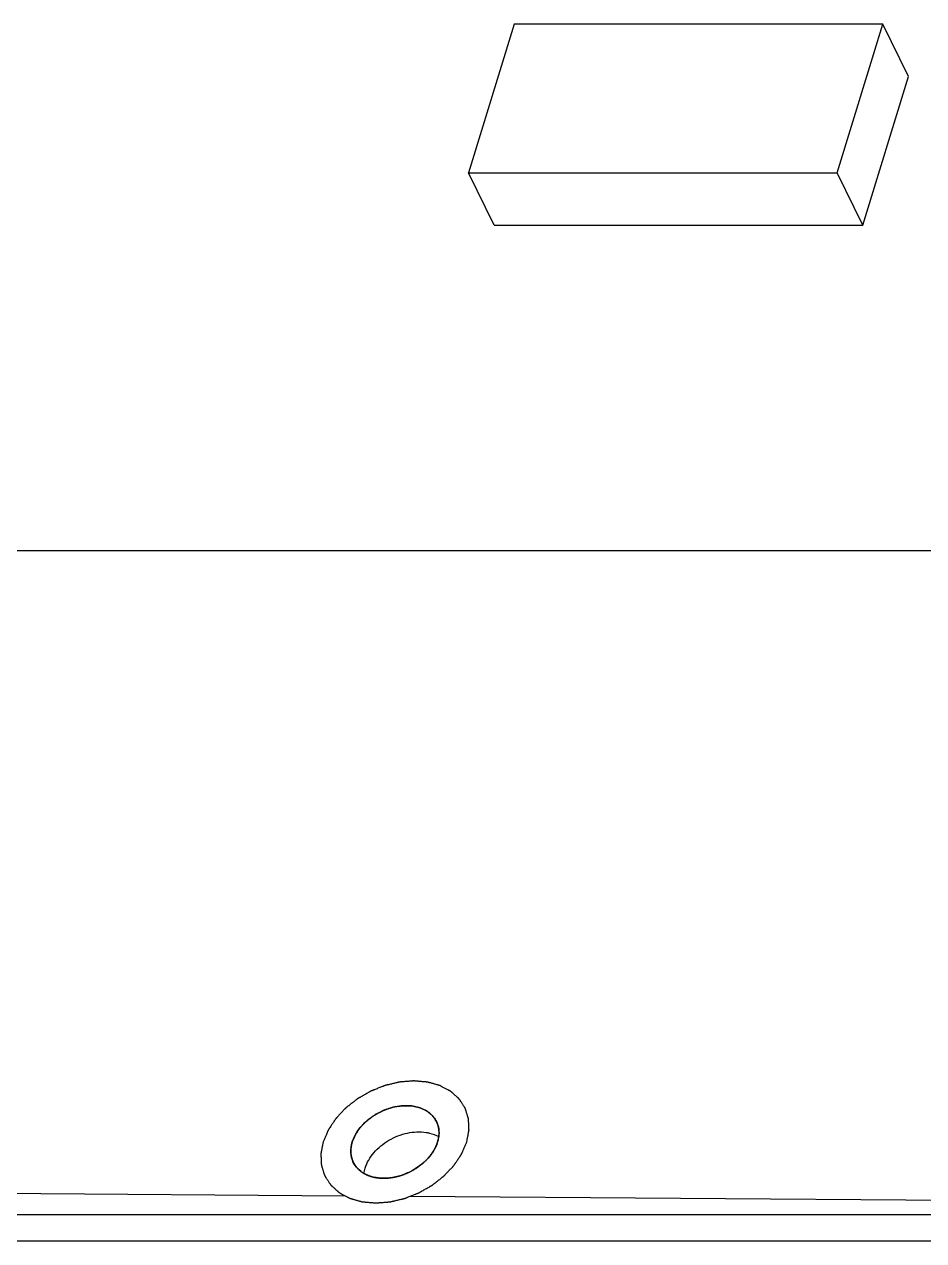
# Model space of a CAD drawing. Header units: millimetres. Extents: x 0 to 420, y 0 to 297.
# Drawn here: x 75.35 to 96.69, y 193.1 to 221.99 of the extents above; entities that cross this region are included whole.
import ezdxf

# ---------------------------------------------------------------- set-up
doc = ezdxf.new("R2010")
doc.units = ezdxf.units.MM
doc.header["$LTSCALE"] = 23.1
doc.layers.get('0').update_dxf_attribs({"linetype": 'CONTINUOUS'})

msp = doc.modelspace()

# ---------------------------------------------------------------- linework, layer by layer
at = {"color": 7, "linetype": 'CONTINUOUS'}
for p, q in [((86.976, 221.992), (85.887, 218.467)), ((95.726, 221.992), (86.976, 221.992)), ((94.637, 218.467), (95.726, 221.992)), ((96.336, 220.749), (95.726, 221.992)), ((95.247, 217.224), (96.336, 220.749)), ((86.497, 217.224), (85.887, 218.467)), ((85.887, 218.467), (94.637, 218.467)), ((95.247, 217.224), (94.637, 218.467)), ((86.497, 217.224), (95.247, 217.224)), ((54.18, 193.724), (113.04, 193.724)), ((59.01, 193.102), (82.11, 193.102)), ((85.721, 193.102), (108.821, 193.102))]:
    msp.add_line(p, q, dxfattribs=at)
at = {"color": 4, "linetype": 'CONTINUOUS'}
for p, q in [((109.206, 209.489), (67.758, 209.489)), ((82.96, 194.161), (65.364, 194.291)), ((102.123, 194.02), (84.501, 194.15)), ((82.11, 193.102), (85.721, 193.102))]:
    msp.add_line(p, q, dxfattribs=at)
for points, knots in [([(85.847, 195.447), (85.851, 195.471), (85.858, 195.506), (85.867, 195.553), (85.874, 195.588), (85.881, 195.623), (85.886, 195.653), (85.891, 195.676), (85.894, 195.691), (85.896, 195.702), (85.898, 195.711), (85.899, 195.719), (85.9, 195.724), (85.901, 195.727), (85.901, 195.729), (85.901, 195.731), (85.901, 195.734), (85.901, 195.739), (85.9, 195.746), (85.9, 195.754), (85.9, 195.766), (85.899, 195.78), (85.898, 195.802), (85.897, 195.83), (85.895, 195.864), (85.893, 195.898), (85.892, 195.926), (85.891, 195.949), (85.89, 195.963), (85.89, 195.974), (85.89, 195.983), (85.889, 195.99), (85.889, 195.995), (85.889, 195.997), (85.889, 196), (85.888, 196.002), (85.887, 196.004), (85.886, 196.009), (85.884, 196.015), (85.881, 196.023), (85.878, 196.033), (85.874, 196.046), (85.867, 196.067), (85.859, 196.093), (85.849, 196.124), (85.839, 196.156), (85.831, 196.182), (85.825, 196.203), (85.82, 196.216), (85.817, 196.226), (85.815, 196.234), (85.813, 196.24), (85.811, 196.245), (85.81, 196.247), (85.81, 196.249), (85.809, 196.251), (85.807, 196.253), (85.804, 196.257), (85.801, 196.263), (85.796, 196.27), (85.79, 196.279), (85.782, 196.291), (85.77, 196.31), (85.755, 196.333), (85.737, 196.361), (85.719, 196.389), (85.704, 196.412), (85.692, 196.43), (85.684, 196.442), (85.678, 196.451), (85.673, 196.458), (85.67, 196.464), (85.667, 196.468), (85.665, 196.47), (85.664, 196.472), (85.663, 196.473), (85.661, 196.475), (85.657, 196.479), (85.652, 196.483), (85.645, 196.489), (85.637, 196.496), (85.626, 196.506), (85.61, 196.521), (85.589, 196.539), (85.563, 196.562), (85.538, 196.584), (85.517, 196.603), (85.501, 196.618), (85.49, 196.627), (85.482, 196.635), (85.475, 196.64), (85.47, 196.645), (85.466, 196.648), (85.464, 196.65), (85.463, 196.652), (85.461, 196.653), (85.458, 196.654), (85.454, 196.656), (85.447, 196.66), (85.439, 196.664), (85.429, 196.67), (85.416, 196.677), (85.395, 196.688), (85.368, 196.702), (85.337, 196.718), (85.305, 196.735), (85.279, 196.749), (85.258, 196.76), (85.245, 196.767), (85.235, 196.773), (85.227, 196.777), (85.22, 196.78), (85.216, 196.783), (85.213, 196.784), (85.211, 196.785), (85.209, 196.786), (85.206, 196.787), (85.2, 196.788), (85.193, 196.79), (85.184, 196.793), (85.171, 196.796), (85.156, 196.801), (85.132, 196.808), (85.101, 196.816), (85.065, 196.827), (85.028, 196.837), (84.998, 196.846), (84.973, 196.852), (84.958, 196.857), (84.946, 196.86), (84.937, 196.863), (84.929, 196.865), (84.924, 196.866), (84.921, 196.867), (84.919, 196.868), (84.916, 196.868), (84.913, 196.868), (84.907, 196.869), (84.898, 196.87), (84.888, 196.871), (84.874, 196.872), (84.857, 196.873), (84.83, 196.876), (84.795, 196.879), (84.755, 196.882), (84.714, 196.886), (84.679, 196.889), (84.652, 196.891), (84.635, 196.893), (84.621, 196.894), (84.611, 196.895), (84.602, 196.895), (84.597, 196.896), (84.593, 196.896), (84.591, 196.897), (84.588, 196.896), (84.584, 196.896), (84.578, 196.896), (84.569, 196.895), (84.559, 196.894), (84.545, 196.893), (84.527, 196.891), (84.499, 196.889), (84.463, 196.886), (84.421, 196.883), (84.378, 196.879), (84.343, 196.876), (84.315, 196.874), (84.297, 196.873), (84.283, 196.872), (84.272, 196.871), (84.263, 196.87), (84.257, 196.869), (84.254, 196.869), (84.251, 196.869), (84.248, 196.868), (84.245, 196.867), (84.238, 196.866), (84.23, 196.864), (84.219, 196.861), (84.204, 196.858), (84.187, 196.854), (84.158, 196.847), (84.122, 196.838), (84.079, 196.828), (84.036, 196.818), (84, 196.809), (83.972, 196.803), (83.954, 196.798), (83.94, 196.795), (83.929, 196.792), (83.92, 196.79), (83.914, 196.789), (83.91, 196.788), (83.907, 196.787), (83.905, 196.786), (83.901, 196.785), (83.895, 196.782), (83.886, 196.779), (83.876, 196.775), (83.862, 196.769), (83.845, 196.762), (83.817, 196.751), (83.782, 196.737), (83.74, 196.721), (83.698, 196.704), (83.663, 196.69), (83.635, 196.679), (83.618, 196.672), (83.604, 196.667), (83.594, 196.663), (83.585, 196.659), (83.579, 196.657), (83.575, 196.655), (83.573, 196.655), (83.57, 196.653), (83.567, 196.651), (83.561, 196.648), (83.553, 196.643), (83.543, 196.637), (83.53, 196.63), (83.513, 196.62), (83.487, 196.605), (83.453, 196.586), (83.414, 196.563), (83.374, 196.54), (83.341, 196.521), (83.314, 196.506), (83.298, 196.497), (83.284, 196.489), (83.274, 196.483), (83.266, 196.479), (83.26, 196.475), (83.257, 196.473), (83.254, 196.472), (83.252, 196.47), (83.249, 196.468), (83.244, 196.464), (83.237, 196.458), (83.228, 196.452), (83.217, 196.442), (83.202, 196.431), (83.179, 196.413), (83.15, 196.39), (83.115, 196.363), (83.08, 196.335), (83.051, 196.313), (83.028, 196.295), (83.014, 196.283), (83.002, 196.274), (82.993, 196.267), (82.986, 196.261), (82.981, 196.258), (82.978, 196.255), (82.976, 196.254), (82.974, 196.252), (82.972, 196.249), (82.967, 196.244), (82.961, 196.238), (82.954, 196.23), (82.944, 196.22), (82.932, 196.207), (82.912, 196.186), (82.888, 196.16), (82.859, 196.129), (82.829, 196.098), (82.805, 196.072), (82.786, 196.051), (82.773, 196.038), (82.764, 196.028), (82.756, 196.02), (82.75, 196.013), (82.746, 196.009), (82.744, 196.006), (82.742, 196.004), (82.74, 196.002), (82.738, 195.999), (82.735, 195.994), (82.73, 195.987), (82.725, 195.979), (82.717, 195.968), (82.708, 195.954), (82.693, 195.931), (82.674, 195.903), (82.651, 195.869), (82.629, 195.835), (82.61, 195.807), (82.595, 195.785), (82.585, 195.77), (82.578, 195.759), (82.572, 195.751), (82.567, 195.744), (82.564, 195.739), (82.562, 195.736), (82.561, 195.734), (82.56, 195.732), (82.559, 195.729), (82.556, 195.723), (82.553, 195.716), (82.549, 195.707), (82.544, 195.695), (82.538, 195.68), (82.528, 195.656), (82.515, 195.626), (82.5, 195.591), (82.485, 195.555), (82.464, 195.507), (82.449, 195.471), (82.439, 195.447)], [0, 0, 0, 0, 0.015625, 0.023438, 0.03125, 0.039062, 0.046875, 0.050781, 0.054688, 0.056641, 0.058594, 0.060547, 0.061523, 0.062012, 0.0625, 0.062988, 0.063477, 0.064453, 0.066406, 0.068359, 0.070312, 0.074219, 0.078125, 0.085938, 0.09375, 0.101562, 0.109375, 0.113281, 0.117188, 0.119141, 0.121094, 0.123047, 0.124023, 0.124512, 0.125, 0.125488, 0.125977, 0.126953, 0.128906, 0.130859, 0.132812, 0.136719, 0.140625, 0.148438, 0.15625, 0.164062, 0.171875, 0.175781, 0.179688, 0.181641, 0.183594, 0.185547, 0.186523, 0.187012, 0.1875, 0.187988, 0.188477, 0.189453, 0.191406, 0.193359, 0.195312, 0.199219, 0.203125, 0.210938, 0.21875, 0.226562, 0.234375, 0.238281, 0.242188, 0.244141, 0.246094, 0.248047, 0.249023, 0.249512, 0.25, 0.250488, 0.250977, 0.251953, 0.253906, 0.255859, 0.257812, 0.261719, 0.265625, 0.273438, 0.28125, 0.289062, 0.296875, 0.300781, 0.304688, 0.306641, 0.308594, 0.310547, 0.311523, 0.312012, 0.3125, 0.312988, 0.313477, 0.314453, 0.316406, 0.318359, 0.320312, 0.324219, 0.328125, 0.335938, 0.34375, 0.351562, 0.359375, 0.363281, 0.367188, 0.369141, 0.371094, 0.373047, 0.374023, 0.374512, 0.375, 0.375488, 0.375977, 0.376953, 0.378906, 0.380859, 0.382812, 0.386719, 0.390625, 0.398438, 0.40625, 0.414062, 0.421875, 0.425781, 0.429688, 0.431641, 0.433594, 0.435547, 0.436523, 0.437012, 0.4375, 0.437988, 0.438477, 0.439453, 0.441406, 0.443359, 0.445312, 0.449219, 0.453125, 0.460938, 0.46875, 0.476562, 0.484375, 0.488281, 0.492188, 0.494141, 0.496094, 0.498047, 0.499023, 0.499512, 0.5, 0.500488, 0.500977, 0.501953, 0.503906, 0.505859, 0.507812, 0.511719, 0.515625, 0.523438, 0.53125, 0.539062, 0.546875, 0.550781, 0.554688, 0.556641, 0.558594, 0.560547, 0.561523, 0.562012, 0.5625, 0.562988, 0.563477, 0.564453, 0.566406, 0.568359, 0.570312, 0.574219, 0.578125, 0.585938, 0.59375, 0.601562, 0.609375, 0.613281, 0.617188, 0.619141, 0.621094, 0.623047, 0.624023, 0.624512, 0.625, 0.625488, 0.625977, 0.626953, 0.628906, 0.630859, 0.632812, 0.636719, 0.640625, 0.648438, 0.65625, 0.664062, 0.671875, 0.675781, 0.679688, 0.681641, 0.683594, 0.685547, 0.686523, 0.687012, 0.6875, 0.687988, 0.688477, 0.689453, 0.691406, 0.693359, 0.695312, 0.699219, 0.703125, 0.710938, 0.71875, 0.726562, 0.734375, 0.738281, 0.742188, 0.744141, 0.746094, 0.748047, 0.749023, 0.749512, 0.75, 0.750488, 0.750977, 0.751953, 0.753906, 0.755859, 0.757812, 0.761719, 0.765625, 0.773438, 0.78125, 0.789062, 0.796875, 0.800781, 0.804688, 0.806641, 0.808594, 0.810547, 0.811523, 0.812012, 0.8125, 0.812988, 0.813477, 0.814453, 0.816406, 0.818359, 0.820312, 0.824219, 0.828125, 0.835938, 0.84375, 0.851562, 0.859375, 0.863281, 0.867188, 0.869141, 0.871094, 0.873047, 0.874023, 0.874512, 0.875, 0.875488, 0.875977, 0.876953, 0.878906, 0.880859, 0.882812, 0.886719, 0.890625, 0.898438, 0.90625, 0.914062, 0.921875, 0.925781, 0.929688, 0.931641, 0.933594, 0.935547, 0.936523, 0.937012, 0.9375, 0.937988, 0.938477, 0.939453, 0.941406, 0.943359, 0.945312, 0.949219, 0.953125, 0.960938, 0.96875, 0.976562, 0.984375, 1, 1, 1, 1]), ([(85.131, 195.929), (85.12, 195.947), (85.102, 195.972), (85.082, 196.003), (85.07, 196.02), (85.061, 196.033), (85.054, 196.044), (85.048, 196.052), (85.045, 196.058), (85.042, 196.062), (85.04, 196.065), (85.038, 196.067), (85.037, 196.068), (85.035, 196.069), (85.032, 196.072), (85.027, 196.076), (85.021, 196.081), (85.015, 196.087), (85.006, 196.094), (84.991, 196.106), (84.97, 196.124), (84.949, 196.141), (84.934, 196.153), (84.926, 196.16), (84.92, 196.166), (84.913, 196.171), (84.909, 196.175), (84.905, 196.178), (84.904, 196.179), (84.902, 196.18), (84.899, 196.181), (84.896, 196.183), (84.891, 196.185), (84.884, 196.188), (84.874, 196.193), (84.86, 196.2), (84.845, 196.207), (84.829, 196.214), (84.813, 196.222), (84.797, 196.229), (84.781, 196.237), (84.768, 196.243), (84.757, 196.248), (84.749, 196.252), (84.743, 196.255), (84.738, 196.257), (84.735, 196.258), (84.733, 196.259), (84.731, 196.26), (84.728, 196.26), (84.723, 196.261), (84.715, 196.263), (84.706, 196.265), (84.693, 196.268), (84.678, 196.271), (84.66, 196.275), (84.641, 196.279), (84.623, 196.283), (84.605, 196.287), (84.586, 196.291), (84.571, 196.295), (84.559, 196.297), (84.551, 196.299), (84.545, 196.3), (84.541, 196.301), (84.538, 196.302), (84.535, 196.302), (84.529, 196.302), (84.52, 196.302), (84.507, 196.302), (84.49, 196.303), (84.464, 196.303), (84.43, 196.304), (84.397, 196.305), (84.37, 196.305), (84.353, 196.305), (84.34, 196.306), (84.331, 196.306), (84.326, 196.306), (84.322, 196.306), (84.319, 196.305), (84.315, 196.305), (84.308, 196.304), (84.299, 196.302), (84.286, 196.3), (84.268, 196.298), (84.248, 196.294), (84.228, 196.291), (84.207, 196.288), (84.187, 196.285), (84.166, 196.282), (84.149, 196.279), (84.135, 196.277), (84.125, 196.275), (84.117, 196.274), (84.111, 196.273), (84.107, 196.273), (84.105, 196.272), (84.102, 196.271), (84.099, 196.27), (84.093, 196.268), (84.084, 196.266), (84.074, 196.262), (84.06, 196.258), (84.043, 196.252), (84.022, 196.245), (84.001, 196.239), (83.981, 196.232), (83.96, 196.225), (83.939, 196.219), (83.922, 196.213), (83.908, 196.209), (83.9, 196.206), (83.893, 196.204), (83.889, 196.202), (83.885, 196.201), (83.882, 196.2), (83.876, 196.197), (83.868, 196.193), (83.855, 196.186), (83.839, 196.178), (83.813, 196.165), (83.78, 196.148), (83.747, 196.132), (83.721, 196.119), (83.705, 196.11), (83.692, 196.104), (83.684, 196.1), (83.678, 196.097), (83.675, 196.095), (83.672, 196.093), (83.668, 196.09), (83.662, 196.086), (83.655, 196.081), (83.643, 196.072), (83.629, 196.062), (83.611, 196.049), (83.593, 196.037), (83.576, 196.024), (83.558, 196.011), (83.541, 195.999), (83.526, 195.988), (83.514, 195.98), (83.506, 195.974), (83.498, 195.968), (83.493, 195.965), (83.49, 195.963), (83.488, 195.961), (83.486, 195.959), (83.484, 195.957), (83.479, 195.952), (83.473, 195.946), (83.466, 195.939), (83.456, 195.929), (83.444, 195.917), (83.429, 195.902), (83.414, 195.887), (83.399, 195.872), (83.384, 195.857), (83.369, 195.843), (83.357, 195.83), (83.347, 195.82), (83.341, 195.814), (83.336, 195.809), (83.333, 195.806), (83.33, 195.804), (83.328, 195.801), (83.325, 195.796), (83.32, 195.79), (83.313, 195.779), (83.303, 195.765), (83.288, 195.743), (83.269, 195.716), (83.25, 195.689), (83.235, 195.667), (83.226, 195.654), (83.218, 195.643), (83.213, 195.636), (83.21, 195.631), (83.208, 195.629), (83.207, 195.626), (83.206, 195.622), (83.203, 195.617), (83.2, 195.609), (83.195, 195.598), (83.189, 195.584), (83.181, 195.567), (83.172, 195.544), (83.154, 195.504), (83.139, 195.47), (83.13, 195.447)], [0, 0, 0, 0, 0.03125, 0.046875, 0.054688, 0.0625, 0.070312, 0.074219, 0.078125, 0.080078, 0.082031, 0.083008, 0.083984, 0.084961, 0.085938, 0.089844, 0.09375, 0.097656, 0.101562, 0.109375, 0.125, 0.140625, 0.148438, 0.152344, 0.15625, 0.160156, 0.164062, 0.165039, 0.166016, 0.166992, 0.167969, 0.169922, 0.171875, 0.175781, 0.179688, 0.1875, 0.195312, 0.203125, 0.210938, 0.21875, 0.226562, 0.234375, 0.238281, 0.242188, 0.246094, 0.248047, 0.249023, 0.25, 0.250977, 0.251953, 0.253906, 0.257812, 0.261719, 0.265625, 0.273438, 0.28125, 0.289062, 0.296875, 0.304688, 0.3125, 0.320312, 0.324219, 0.328125, 0.330078, 0.332031, 0.333008, 0.333984, 0.335938, 0.339844, 0.34375, 0.351562, 0.359375, 0.375, 0.390625, 0.398438, 0.40625, 0.410156, 0.414062, 0.416016, 0.416992, 0.417969, 0.419922, 0.421875, 0.425781, 0.429688, 0.4375, 0.445312, 0.453125, 0.460938, 0.46875, 0.476562, 0.484375, 0.488281, 0.492188, 0.496094, 0.498047, 0.499023, 0.5, 0.500977, 0.501953, 0.503906, 0.507812, 0.511719, 0.515625, 0.523438, 0.53125, 0.539062, 0.546875, 0.554688, 0.5625, 0.570312, 0.574219, 0.578125, 0.580078, 0.582031, 0.583008, 0.583984, 0.585938, 0.589844, 0.59375, 0.601562, 0.609375, 0.625, 0.640625, 0.648438, 0.65625, 0.660156, 0.664062, 0.666016, 0.666992, 0.667969, 0.669922, 0.671875, 0.675781, 0.679688, 0.6875, 0.695312, 0.703125, 0.710938, 0.71875, 0.726562, 0.734375, 0.738281, 0.742188, 0.746094, 0.748047, 0.749023, 0.75, 0.750977, 0.751953, 0.753906, 0.757812, 0.761719, 0.765625, 0.773438, 0.78125, 0.789062, 0.796875, 0.804688, 0.8125, 0.820312, 0.824219, 0.828125, 0.830078, 0.832031, 0.833008, 0.833984, 0.835938, 0.839844, 0.84375, 0.851562, 0.859375, 0.875, 0.890625, 0.898438, 0.90625, 0.910156, 0.914062, 0.916016, 0.916992, 0.917969, 0.919922, 0.921875, 0.925781, 0.929688, 0.9375, 0.945312, 0.953125, 0.96875, 1, 1, 1, 1]), ([(85.186, 195.744), (85.185, 195.748), (85.184, 195.756), (85.182, 195.765), (85.181, 195.772), (85.181, 195.776), (85.18, 195.78), (85.179, 195.785), (85.178, 195.791), (85.176, 195.798), (85.175, 195.803), (85.175, 195.807), (85.174, 195.811), (85.172, 195.817), (85.17, 195.825), (85.168, 195.832), (85.167, 195.838), (85.165, 195.844), (85.162, 195.852), (85.16, 195.86), (85.157, 195.867), (85.156, 195.87), (85.155, 195.874), (85.153, 195.878), (85.151, 195.884), (85.149, 195.889), (85.147, 195.894), (85.146, 195.897), (85.144, 195.901), (85.141, 195.908), (85.137, 195.918), (85.133, 195.925), (85.131, 195.929)], [0, 0, 0, 0, 0.0625, 0.125, 0.15625, 0.171875, 0.1875, 0.21875, 0.25, 0.28125, 0.3125, 0.328125, 0.34375, 0.375, 0.4375, 0.46875, 0.5, 0.53125, 0.5625, 0.625, 0.65625, 0.671875, 0.6875, 0.71875, 0.75, 0.78125, 0.8125, 0.828125, 0.84375, 0.875, 0.9375, 1, 1, 1, 1]), ([(85.184, 195.573), (85.185, 195.582), (85.187, 195.595), (85.188, 195.61), (85.189, 195.619), (85.189, 195.624), (85.189, 195.627)], [0, 0, 0, 0, 0.5, 0.75, 0.875, 1, 1, 1, 1]), ([(85.189, 195.627), (85.189, 195.629), (85.189, 195.633), (85.19, 195.639), (85.19, 195.643), (85.19, 195.648), (85.19, 195.654), (85.19, 195.662), (85.19, 195.67), (85.19, 195.677), (85.19, 195.685), (85.19, 195.692), (85.189, 195.699), (85.189, 195.704), (85.189, 195.707), (85.189, 195.71), (85.188, 195.714), (85.188, 195.717), (85.188, 195.72), (85.188, 195.722), (85.188, 195.724), (85.187, 195.729), (85.186, 195.736), (85.186, 195.741), (85.186, 195.744)], [0, 0, 0, 0, 0.0625, 0.125, 0.15625, 0.1875, 0.25, 0.3125, 0.375, 0.4375, 0.5, 0.5625, 0.625, 0.65625, 0.6875, 0.71875, 0.75, 0.78125, 0.8125, 0.828125, 0.84375, 0.875, 0.9375, 1, 1, 1, 1]), ([(82.439, 195.447), (82.434, 195.424), (82.427, 195.389), (82.418, 195.342), (82.411, 195.307), (82.405, 195.271), (82.399, 195.242), (82.394, 195.219), (82.392, 195.204), (82.389, 195.192), (82.388, 195.183), (82.386, 195.176), (82.385, 195.171), (82.385, 195.168), (82.384, 195.166), (82.384, 195.164), (82.384, 195.161), (82.385, 195.156), (82.385, 195.149), (82.385, 195.141), (82.386, 195.129), (82.387, 195.115), (82.388, 195.093), (82.389, 195.064), (82.39, 195.031), (82.392, 194.997), (82.393, 194.968), (82.394, 194.946), (82.395, 194.932), (82.395, 194.921), (82.396, 194.912), (82.396, 194.905), (82.396, 194.9), (82.397, 194.897), (82.397, 194.895), (82.397, 194.893), (82.398, 194.891), (82.4, 194.886), (82.402, 194.88), (82.404, 194.872), (82.407, 194.861), (82.411, 194.848), (82.418, 194.828), (82.426, 194.802), (82.436, 194.77), (82.446, 194.739), (82.454, 194.713), (82.461, 194.692), (82.465, 194.679), (82.468, 194.669), (82.471, 194.661), (82.473, 194.655), (82.474, 194.65), (82.475, 194.647), (82.475, 194.645), (82.477, 194.644), (82.478, 194.641), (82.481, 194.637), (82.485, 194.632), (82.489, 194.625), (82.495, 194.615), (82.503, 194.604), (82.515, 194.585), (82.53, 194.562), (82.548, 194.534), (82.567, 194.506), (82.582, 194.483), (82.594, 194.464), (82.601, 194.453), (82.608, 194.444), (82.612, 194.437), (82.616, 194.431), (82.618, 194.427), (82.62, 194.424), (82.621, 194.423), (82.623, 194.421), (82.625, 194.419), (82.629, 194.416), (82.634, 194.411), (82.64, 194.406), (82.648, 194.398), (82.659, 194.389), (82.676, 194.374), (82.697, 194.355), (82.722, 194.333), (82.747, 194.31), (82.768, 194.292), (82.785, 194.277), (82.795, 194.267), (82.804, 194.26), (82.81, 194.254), (82.815, 194.25), (82.819, 194.246), (82.821, 194.245), (82.823, 194.243), (82.825, 194.242), (82.827, 194.241), (82.832, 194.238), (82.838, 194.235), (82.846, 194.231), (82.857, 194.225), (82.87, 194.218), (82.891, 194.207), (82.917, 194.193), (82.949, 194.176), (82.98, 194.16), (83.006, 194.146), (83.027, 194.135), (83.04, 194.128), (83.051, 194.122), (83.059, 194.118), (83.065, 194.114), (83.07, 194.112), (83.072, 194.111), (83.074, 194.109), (83.077, 194.109), (83.08, 194.108), (83.085, 194.106), (83.093, 194.104), (83.102, 194.102), (83.114, 194.098), (83.129, 194.094), (83.154, 194.087), (83.184, 194.078), (83.221, 194.068), (83.257, 194.058), (83.288, 194.049), (83.312, 194.042), (83.327, 194.038), (83.339, 194.035), (83.349, 194.032), (83.356, 194.03), (83.362, 194.028), (83.365, 194.027), (83.367, 194.027), (83.369, 194.027), (83.373, 194.026), (83.379, 194.026), (83.387, 194.025), (83.398, 194.024), (83.411, 194.023), (83.428, 194.021), (83.456, 194.019), (83.49, 194.016), (83.531, 194.013), (83.572, 194.009), (83.606, 194.006), (83.633, 194.004), (83.65, 194.002), (83.664, 194.001), (83.674, 194), (83.683, 193.999), (83.689, 193.999), (83.692, 193.998), (83.695, 193.998), (83.698, 193.998), (83.701, 193.999), (83.707, 193.999), (83.716, 194), (83.727, 194.001), (83.741, 194.002), (83.759, 194.003), (83.787, 194.006), (83.822, 194.009), (83.865, 194.012), (83.907, 194.015), (83.942, 194.018), (83.971, 194.021), (83.988, 194.022), (84.003, 194.023), (84.013, 194.024), (84.022, 194.025), (84.028, 194.025), (84.032, 194.026), (84.034, 194.026), (84.037, 194.026), (84.041, 194.027), (84.047, 194.029), (84.056, 194.031), (84.067, 194.033), (84.081, 194.037), (84.099, 194.041), (84.127, 194.048), (84.163, 194.056), (84.206, 194.067), (84.249, 194.077), (84.285, 194.085), (84.314, 194.092), (84.331, 194.096), (84.346, 194.1), (84.357, 194.102), (84.365, 194.105), (84.372, 194.106), (84.375, 194.107), (84.378, 194.107), (84.381, 194.109), (84.384, 194.11), (84.39, 194.112), (84.399, 194.116), (84.409, 194.12), (84.423, 194.126), (84.441, 194.132), (84.469, 194.144), (84.503, 194.157), (84.545, 194.174), (84.587, 194.191), (84.622, 194.204), (84.65, 194.215), (84.667, 194.222), (84.681, 194.228), (84.692, 194.232), (84.7, 194.236), (84.707, 194.238), (84.71, 194.239), (84.713, 194.24), (84.715, 194.242), (84.718, 194.244), (84.724, 194.247), (84.733, 194.252), (84.742, 194.257), (84.756, 194.265), (84.772, 194.275), (84.799, 194.29), (84.832, 194.309), (84.872, 194.332), (84.912, 194.354), (84.945, 194.373), (84.971, 194.388), (84.988, 194.398), (85.001, 194.406), (85.011, 194.411), (85.019, 194.416), (85.025, 194.419), (85.028, 194.421), (85.031, 194.423), (85.033, 194.424), (85.036, 194.427), (85.041, 194.431), (85.048, 194.436), (85.057, 194.443), (85.069, 194.452), (85.083, 194.464), (85.106, 194.482), (85.135, 194.505), (85.17, 194.532), (85.205, 194.559), (85.234, 194.582), (85.257, 194.6), (85.272, 194.612), (85.283, 194.621), (85.292, 194.628), (85.299, 194.633), (85.304, 194.637), (85.307, 194.64), (85.31, 194.641), (85.311, 194.643), (85.314, 194.646), (85.318, 194.65), (85.324, 194.657), (85.331, 194.665), (85.341, 194.675), (85.353, 194.688), (85.373, 194.709), (85.397, 194.735), (85.427, 194.766), (85.456, 194.797), (85.48, 194.823), (85.5, 194.844), (85.512, 194.857), (85.522, 194.867), (85.529, 194.875), (85.535, 194.881), (85.539, 194.886), (85.542, 194.889), (85.544, 194.89), (85.545, 194.893), (85.547, 194.895), (85.55, 194.9), (85.555, 194.907), (85.561, 194.916), (85.568, 194.927), (85.578, 194.941), (85.593, 194.964), (85.612, 194.992), (85.634, 195.026), (85.657, 195.06), (85.676, 195.088), (85.691, 195.11), (85.7, 195.124), (85.708, 195.136), (85.713, 195.144), (85.718, 195.151), (85.721, 195.156), (85.723, 195.159), (85.725, 195.161), (85.725, 195.163), (85.727, 195.166), (85.729, 195.171), (85.732, 195.179), (85.736, 195.188), (85.741, 195.2), (85.747, 195.215), (85.758, 195.239), (85.77, 195.268), (85.786, 195.304), (85.801, 195.34), (85.821, 195.388), (85.836, 195.424), (85.847, 195.447)], [0, 0, 0, 0, 0.015625, 0.023438, 0.03125, 0.039062, 0.046875, 0.050781, 0.054688, 0.056641, 0.058594, 0.060547, 0.061523, 0.062012, 0.0625, 0.062988, 0.063477, 0.064453, 0.066406, 0.068359, 0.070312, 0.074219, 0.078125, 0.085938, 0.09375, 0.101562, 0.109375, 0.113281, 0.117188, 0.119141, 0.121094, 0.123047, 0.124023, 0.124512, 0.125, 0.125488, 0.125977, 0.126953, 0.128906, 0.130859, 0.132812, 0.136719, 0.140625, 0.148438, 0.15625, 0.164062, 0.171875, 0.175781, 0.179688, 0.181641, 0.183594, 0.185547, 0.186523, 0.187012, 0.1875, 0.187988, 0.188477, 0.189453, 0.191406, 0.193359, 0.195312, 0.199219, 0.203125, 0.210938, 0.21875, 0.226562, 0.234375, 0.238281, 0.242188, 0.244141, 0.246094, 0.248047, 0.249023, 0.249512, 0.25, 0.250488, 0.250977, 0.251953, 0.253906, 0.255859, 0.257812, 0.261719, 0.265625, 0.273438, 0.28125, 0.289062, 0.296875, 0.300781, 0.304688, 0.306641, 0.308594, 0.310547, 0.311523, 0.312012, 0.3125, 0.312988, 0.313477, 0.314453, 0.316406, 0.318359, 0.320312, 0.324219, 0.328125, 0.335938, 0.34375, 0.351562, 0.359375, 0.363281, 0.367188, 0.369141, 0.371094, 0.373047, 0.374023, 0.374512, 0.375, 0.375488, 0.375977, 0.376953, 0.378906, 0.380859, 0.382812, 0.386719, 0.390625, 0.398438, 0.40625, 0.414062, 0.421875, 0.425781, 0.429688, 0.431641, 0.433594, 0.435547, 0.436523, 0.437012, 0.4375, 0.437988, 0.438477, 0.439453, 0.441406, 0.443359, 0.445312, 0.449219, 0.453125, 0.460938, 0.46875, 0.476562, 0.484375, 0.488281, 0.492188, 0.494141, 0.496094, 0.498047, 0.499023, 0.499512, 0.5, 0.500488, 0.500977, 0.501953, 0.503906, 0.505859, 0.507812, 0.511719, 0.515625, 0.523438, 0.53125, 0.539062, 0.546875, 0.550781, 0.554688, 0.556641, 0.558594, 0.560547, 0.561523, 0.562012, 0.5625, 0.562988, 0.563477, 0.564453, 0.566406, 0.568359, 0.570312, 0.574219, 0.578125, 0.585938, 0.59375, 0.601562, 0.609375, 0.613281, 0.617188, 0.619141, 0.621094, 0.623047, 0.624023, 0.624512, 0.625, 0.625488, 0.625977, 0.626953, 0.628906, 0.630859, 0.632812, 0.636719, 0.640625, 0.648438, 0.65625, 0.664062, 0.671875, 0.675781, 0.679688, 0.681641, 0.683594, 0.685547, 0.686523, 0.687012, 0.6875, 0.687988, 0.688477, 0.689453, 0.691406, 0.693359, 0.695312, 0.699219, 0.703125, 0.710938, 0.71875, 0.726562, 0.734375, 0.738281, 0.742188, 0.744141, 0.746094, 0.748047, 0.749023, 0.749512, 0.75, 0.750488, 0.750977, 0.751953, 0.753906, 0.755859, 0.757812, 0.761719, 0.765625, 0.773438, 0.78125, 0.789062, 0.796875, 0.800781, 0.804688, 0.806641, 0.808594, 0.810547, 0.811523, 0.812012, 0.8125, 0.812988, 0.813477, 0.814453, 0.816406, 0.818359, 0.820312, 0.824219, 0.828125, 0.835938, 0.84375, 0.851562, 0.859375, 0.863281, 0.867188, 0.869141, 0.871094, 0.873047, 0.874023, 0.874512, 0.875, 0.875488, 0.875977, 0.876953, 0.878906, 0.880859, 0.882812, 0.886719, 0.890625, 0.898438, 0.90625, 0.914062, 0.921875, 0.925781, 0.929688, 0.931641, 0.933594, 0.935547, 0.936523, 0.937012, 0.9375, 0.937988, 0.938477, 0.939453, 0.941406, 0.943359, 0.945312, 0.949219, 0.953125, 0.960938, 0.96875, 0.976562, 0.984375, 1, 1, 1, 1]), ([(83.13, 195.447), (83.127, 195.44), (83.124, 195.429), (83.12, 195.414), (83.117, 195.402), (83.114, 195.391), (83.112, 195.38), (83.11, 195.369), (83.107, 195.357), (83.105, 195.346), (83.104, 195.335), (83.102, 195.324), (83.101, 195.313), (83.099, 195.301), (83.098, 195.287), (83.097, 195.276), (83.096, 195.268)], [0, 0, 0, 0, 0.125, 0.1875, 0.25, 0.3125, 0.375, 0.4375, 0.5, 0.5625, 0.625, 0.6875, 0.75, 0.8125, 0.875, 1, 1, 1, 1]), ([(85.005, 195.154), (85.009, 195.16), (85.017, 195.171), (85.027, 195.186), (85.034, 195.196), (85.038, 195.202), (85.042, 195.208), (85.046, 195.215), (85.052, 195.225), (85.058, 195.234), (85.063, 195.242), (85.067, 195.248), (85.07, 195.254), (85.076, 195.264), (85.082, 195.276), (85.088, 195.286), (85.091, 195.292), (85.094, 195.296), (85.096, 195.301), (85.099, 195.308), (85.104, 195.319), (85.11, 195.331), (85.116, 195.342), (85.119, 195.349), (85.121, 195.355), (85.124, 195.362), (85.128, 195.371), (85.132, 195.38), (85.135, 195.388), (85.137, 195.393), (85.14, 195.4), (85.143, 195.411), (85.149, 195.428), (85.154, 195.441), (85.156, 195.447)], [0, 0, 0, 0, 0.0625, 0.125, 0.15625, 0.171875, 0.1875, 0.21875, 0.25, 0.28125, 0.3125, 0.328125, 0.34375, 0.375, 0.4375, 0.46875, 0.484375, 0.5, 0.515625, 0.53125, 0.5625, 0.625, 0.65625, 0.671875, 0.6875, 0.71875, 0.75, 0.78125, 0.8125, 0.828125, 0.84375, 0.875, 0.9375, 1, 1, 1, 1]), ([(85.156, 195.447), (85.157, 195.45), (85.158, 195.454), (85.16, 195.46), (85.161, 195.464), (85.162, 195.468), (85.163, 195.472), (85.164, 195.477), (85.166, 195.484), (85.168, 195.492), (85.17, 195.5), (85.172, 195.507), (85.174, 195.515), (85.176, 195.526), (85.178, 195.536), (85.18, 195.545), (85.18, 195.551), (85.181, 195.557), (85.182, 195.564), (85.183, 195.57), (85.184, 195.573)], [0, 0, 0, 0, 0.0625, 0.125, 0.15625, 0.1875, 0.21875, 0.25, 0.3125, 0.375, 0.4375, 0.5, 0.5625, 0.625, 0.75, 0.8125, 0.84375, 0.875, 0.9375, 1, 1, 1, 1]), ([(83.096, 195.268), (83.096, 195.262), (83.096, 195.249), (83.096, 195.232), (83.095, 195.221), (83.095, 195.214), (83.096, 195.207), (83.096, 195.199), (83.097, 195.188), (83.098, 195.178), (83.098, 195.17), (83.098, 195.163), (83.099, 195.156), (83.101, 195.145), (83.103, 195.131), (83.105, 195.12), (83.106, 195.113), (83.106, 195.108), (83.108, 195.103), (83.109, 195.097), (83.112, 195.086), (83.115, 195.074), (83.117, 195.063), (83.119, 195.057), (83.121, 195.051), (83.124, 195.043), (83.127, 195.034), (83.13, 195.024), (83.132, 195.017), (83.134, 195.01), (83.137, 195.004), (83.142, 194.994), (83.148, 194.978), (83.154, 194.966), (83.156, 194.96)], [0, 0, 0, 0, 0.0625, 0.125, 0.15625, 0.171875, 0.1875, 0.21875, 0.25, 0.28125, 0.3125, 0.328125, 0.34375, 0.375, 0.4375, 0.46875, 0.484375, 0.5, 0.515625, 0.53125, 0.5625, 0.625, 0.65625, 0.671875, 0.6875, 0.71875, 0.75, 0.78125, 0.8125, 0.828125, 0.84375, 0.875, 0.9375, 1, 1, 1, 1]), ([(84.75, 194.895), (84.756, 194.9), (84.767, 194.909), (84.782, 194.921), (84.792, 194.929), (84.798, 194.934), (84.804, 194.939), (84.811, 194.946), (84.82, 194.954), (84.829, 194.962), (84.836, 194.968), (84.842, 194.973), (84.848, 194.979), (84.857, 194.988), (84.868, 194.998), (84.877, 195.007), (84.882, 195.012), (84.886, 195.016), (84.89, 195.02), (84.895, 195.026), (84.905, 195.035), (84.915, 195.047), (84.925, 195.056), (84.93, 195.062), (84.937, 195.071), (84.949, 195.084), (84.96, 195.097), (84.967, 195.106), (84.972, 195.111), (84.98, 195.122), (84.991, 195.137), (85, 195.148), (85.005, 195.154)], [0, 0, 0, 0, 0.0625, 0.125, 0.15625, 0.171875, 0.1875, 0.21875, 0.25, 0.28125, 0.3125, 0.328125, 0.34375, 0.375, 0.4375, 0.46875, 0.484375, 0.5, 0.515625, 0.53125, 0.5625, 0.625, 0.65625, 0.671875, 0.6875, 0.75, 0.8125, 0.828125, 0.84375, 0.875, 0.9375, 1, 1, 1, 1]), ([(83.156, 194.96), (83.157, 194.959), (83.158, 194.957), (83.16, 194.954), (83.161, 194.951), (83.163, 194.948), (83.165, 194.944), (83.167, 194.94), (83.17, 194.935), (83.172, 194.931), (83.174, 194.928), (83.175, 194.926), (83.176, 194.924), (83.177, 194.922), (83.179, 194.92), (83.18, 194.917), (83.182, 194.915), (83.184, 194.911), (83.187, 194.906), (83.191, 194.9), (83.194, 194.895), (83.196, 194.892)], [0, 0, 0, 0, 0.0625, 0.125, 0.15625, 0.1875, 0.25, 0.3125, 0.375, 0.4375, 0.46875, 0.5, 0.53125, 0.5625, 0.625, 0.65625, 0.6875, 0.75, 0.8125, 0.875, 1, 1, 1, 1]), ([(83.196, 194.892), (83.2, 194.888), (83.206, 194.879), (83.215, 194.867), (83.22, 194.86), (83.224, 194.855), (83.228, 194.851), (83.233, 194.845), (83.239, 194.838), (83.244, 194.831), (83.249, 194.826), (83.253, 194.821), (83.257, 194.817), (83.264, 194.81), (83.272, 194.802), (83.279, 194.795), (83.284, 194.791), (83.286, 194.788), (83.29, 194.785), (83.295, 194.781), (83.303, 194.774), (83.312, 194.766), (83.32, 194.759), (83.325, 194.755), (83.33, 194.752), (83.336, 194.748), (83.343, 194.743), (83.35, 194.737), (83.356, 194.733), (83.36, 194.73), (83.364, 194.727), (83.369, 194.724), (83.377, 194.719), (83.389, 194.711), (83.4, 194.705), (83.406, 194.701)], [0, 0, 0, 0, 0.0625, 0.125, 0.15625, 0.171875, 0.1875, 0.21875, 0.25, 0.28125, 0.3125, 0.328125, 0.34375, 0.375, 0.4375, 0.46875, 0.484375, 0.5, 0.515625, 0.53125, 0.5625, 0.625, 0.65625, 0.671875, 0.6875, 0.71875, 0.75, 0.78125, 0.8125, 0.828125, 0.84375, 0.859375, 0.875, 0.9375, 1, 1, 1, 1]), ([(84.419, 194.701), (84.426, 194.704), (84.44, 194.711), (84.457, 194.719), (84.469, 194.724), (84.476, 194.727), (84.484, 194.731), (84.493, 194.735), (84.507, 194.743), (84.522, 194.75), (84.537, 194.758), (84.551, 194.766), (84.565, 194.773), (84.579, 194.781), (84.59, 194.787), (84.6, 194.794), (84.614, 194.802), (84.628, 194.811), (84.64, 194.818), (84.647, 194.822), (84.653, 194.827), (84.661, 194.832), (84.671, 194.838), (84.68, 194.845), (84.688, 194.85), (84.694, 194.854), (84.697, 194.856), (84.7, 194.858), (84.704, 194.862), (84.714, 194.869), (84.73, 194.88), (84.743, 194.89), (84.75, 194.895)], [0, 0, 0, 0, 0.0625, 0.125, 0.15625, 0.171875, 0.1875, 0.21875, 0.25, 0.3125, 0.34375, 0.375, 0.4375, 0.46875, 0.5, 0.53125, 0.5625, 0.625, 0.65625, 0.671875, 0.6875, 0.71875, 0.75, 0.78125, 0.8125, 0.828125, 0.835938, 0.84375, 0.859375, 0.875, 0.9375, 1, 1, 1, 1]), ([(83.406, 194.701), (83.406, 194.701), (83.408, 194.699), (83.411, 194.698), (83.413, 194.697), (83.415, 194.696), (83.417, 194.695), (83.421, 194.693), (83.427, 194.689), (83.435, 194.685), (83.443, 194.681), (83.449, 194.678), (83.453, 194.676), (83.455, 194.675), (83.456, 194.674), (83.458, 194.674), (83.461, 194.672), (83.465, 194.67), (83.469, 194.669), (83.47, 194.668)], [0, 0, 0, 0, 0.0625, 0.125, 0.15625, 0.1875, 0.21875, 0.25, 0.375, 0.5, 0.625, 0.75, 0.78125, 0.8125, 0.828125, 0.84375, 0.875, 0.9375, 1, 1, 1, 1]), ([(83.47, 194.668), (83.475, 194.666), (83.483, 194.662), (83.494, 194.658), (83.501, 194.654), (83.506, 194.653), (83.511, 194.651), (83.517, 194.649), (83.526, 194.645), (83.536, 194.641), (83.545, 194.638), (83.555, 194.635), (83.565, 194.632), (83.575, 194.628), (83.582, 194.626), (83.59, 194.624), (83.6, 194.621), (83.611, 194.619), (83.619, 194.616), (83.625, 194.615), (83.629, 194.614), (83.635, 194.612), (83.643, 194.611), (83.65, 194.609), (83.656, 194.608), (83.66, 194.607), (83.662, 194.606), (83.665, 194.606), (83.669, 194.605), (83.677, 194.604), (83.69, 194.601), (83.701, 194.599), (83.707, 194.598)], [0, 0, 0, 0, 0.0625, 0.125, 0.15625, 0.171875, 0.1875, 0.21875, 0.25, 0.3125, 0.34375, 0.375, 0.4375, 0.46875, 0.5, 0.53125, 0.5625, 0.625, 0.65625, 0.671875, 0.6875, 0.71875, 0.75, 0.78125, 0.8125, 0.828125, 0.835938, 0.84375, 0.859375, 0.875, 0.9375, 1, 1, 1, 1]), ([(83.707, 194.598), (83.714, 194.598), (83.727, 194.596), (83.744, 194.594), (83.756, 194.592), (83.762, 194.591), (83.77, 194.591), (83.779, 194.59), (83.79, 194.589), (83.801, 194.588), (83.81, 194.588), (83.817, 194.587), (83.824, 194.587), (83.837, 194.587), (83.851, 194.586), (83.863, 194.586), (83.87, 194.586), (83.875, 194.586), (83.881, 194.586), (83.889, 194.586), (83.902, 194.586), (83.917, 194.587), (83.93, 194.587), (83.938, 194.587), (83.949, 194.588), (83.966, 194.589), (83.984, 194.591), (83.995, 194.591), (84.003, 194.592), (84.016, 194.594), (84.035, 194.596), (84.051, 194.598), (84.059, 194.599)], [0, 0, 0, 0, 0.0625, 0.125, 0.15625, 0.171875, 0.1875, 0.21875, 0.25, 0.28125, 0.3125, 0.328125, 0.34375, 0.375, 0.4375, 0.46875, 0.484375, 0.5, 0.515625, 0.53125, 0.5625, 0.625, 0.65625, 0.671875, 0.6875, 0.75, 0.8125, 0.828125, 0.84375, 0.875, 0.9375, 1, 1, 1, 1]), ([(84.059, 194.599), (84.066, 194.6), (84.08, 194.603), (84.099, 194.606), (84.111, 194.608), (84.119, 194.609), (84.127, 194.611), (84.136, 194.613), (84.148, 194.616), (84.16, 194.618), (84.169, 194.62), (84.177, 194.622), (84.185, 194.624), (84.197, 194.627), (84.212, 194.631), (84.225, 194.634), (84.232, 194.636), (84.237, 194.637), (84.243, 194.639), (84.251, 194.641), (84.261, 194.644), (84.272, 194.648), (84.284, 194.651), (84.293, 194.654), (84.301, 194.657), (84.308, 194.659), (84.317, 194.662), (84.328, 194.666), (84.339, 194.67), (84.348, 194.673), (84.354, 194.675), (84.358, 194.677), (84.362, 194.678), (84.366, 194.68), (84.378, 194.685), (84.395, 194.692), (84.411, 194.698), (84.419, 194.701)], [0, 0, 0, 0, 0.0625, 0.125, 0.15625, 0.171875, 0.1875, 0.21875, 0.25, 0.28125, 0.3125, 0.328125, 0.34375, 0.375, 0.4375, 0.46875, 0.484375, 0.5, 0.515625, 0.53125, 0.5625, 0.59375, 0.625, 0.65625, 0.671875, 0.6875, 0.71875, 0.75, 0.78125, 0.8125, 0.828125, 0.835938, 0.84375, 0.859375, 0.875, 0.9375, 1, 1, 1, 1])]:
    msp.add_open_spline(points, degree=3, knots=knots, dxfattribs=at)
at = {"color": 7, "linetype": 'CONTINUOUS'}
for points, knots in [([(83.13, 195.447), (83.191, 195.646), (83.401, 195.921), (83.768, 196.162), (84.091, 196.283), (84.42, 196.323), (84.725, 196.279), (84.978, 196.149), (85.093, 196.008), (85.13, 195.932)], [0, 0, 0, 0, 0.251376, 0.390706, 0.530453, 0.664107, 0.786882, 0.897561, 1, 1, 1, 1]), ([(85.13, 195.932), (85.157, 195.878), (85.193, 195.759), (85.192, 195.636), (85.184, 195.574)], [0, 0, 0, 0, 0.48908, 1, 1, 1, 1]), ([(83.435, 194.826), (83.476, 194.959), (83.633, 195.22), (83.991, 195.508), (84.426, 195.68), (84.74, 195.697), (84.886, 195.674)], [0, 0, 0, 0, 0.232612, 0.490511, 0.753891, 1, 1, 1, 1]), ([(84.886, 195.674), (84.913, 195.67), (85.015, 195.65), (85.115, 195.612), (85.182, 195.574)], [0, 0, 0, 0, 0.261232, 1, 1, 1, 1]), ([(83.155, 194.963), (83.12, 195.035), (83.079, 195.199), (83.104, 195.366), (83.13, 195.447)], [0, 0, 0, 0, 0.482778, 1, 1, 1, 1]), ([(85.156, 195.447), (85.106, 195.286), (84.898, 194.976), (84.437, 194.673), (83.906, 194.548), (83.549, 194.619), (83.409, 194.699)], [0, 0, 0, 0, 0.240407, 0.507622, 0.770183, 1, 1, 1, 1]), ([(83.409, 194.699), (83.354, 194.731), (83.254, 194.806), (83.182, 194.909), (83.155, 194.963)], [0, 0, 0, 0, 0.51083, 1, 1, 1, 1])]:
    msp.add_open_spline(points, degree=3, knots=knots, dxfattribs=at)
for points in [[(85.184, 195.574), (85.178, 195.531), (85.169, 195.489), (85.156, 195.447)], [(83.407, 194.699), (83.412, 194.742), (83.422, 194.785), (83.435, 194.826)]]:
    msp.add_open_spline(points, degree=3, dxfattribs=at)

doc.saveas('drawing.dxf')
